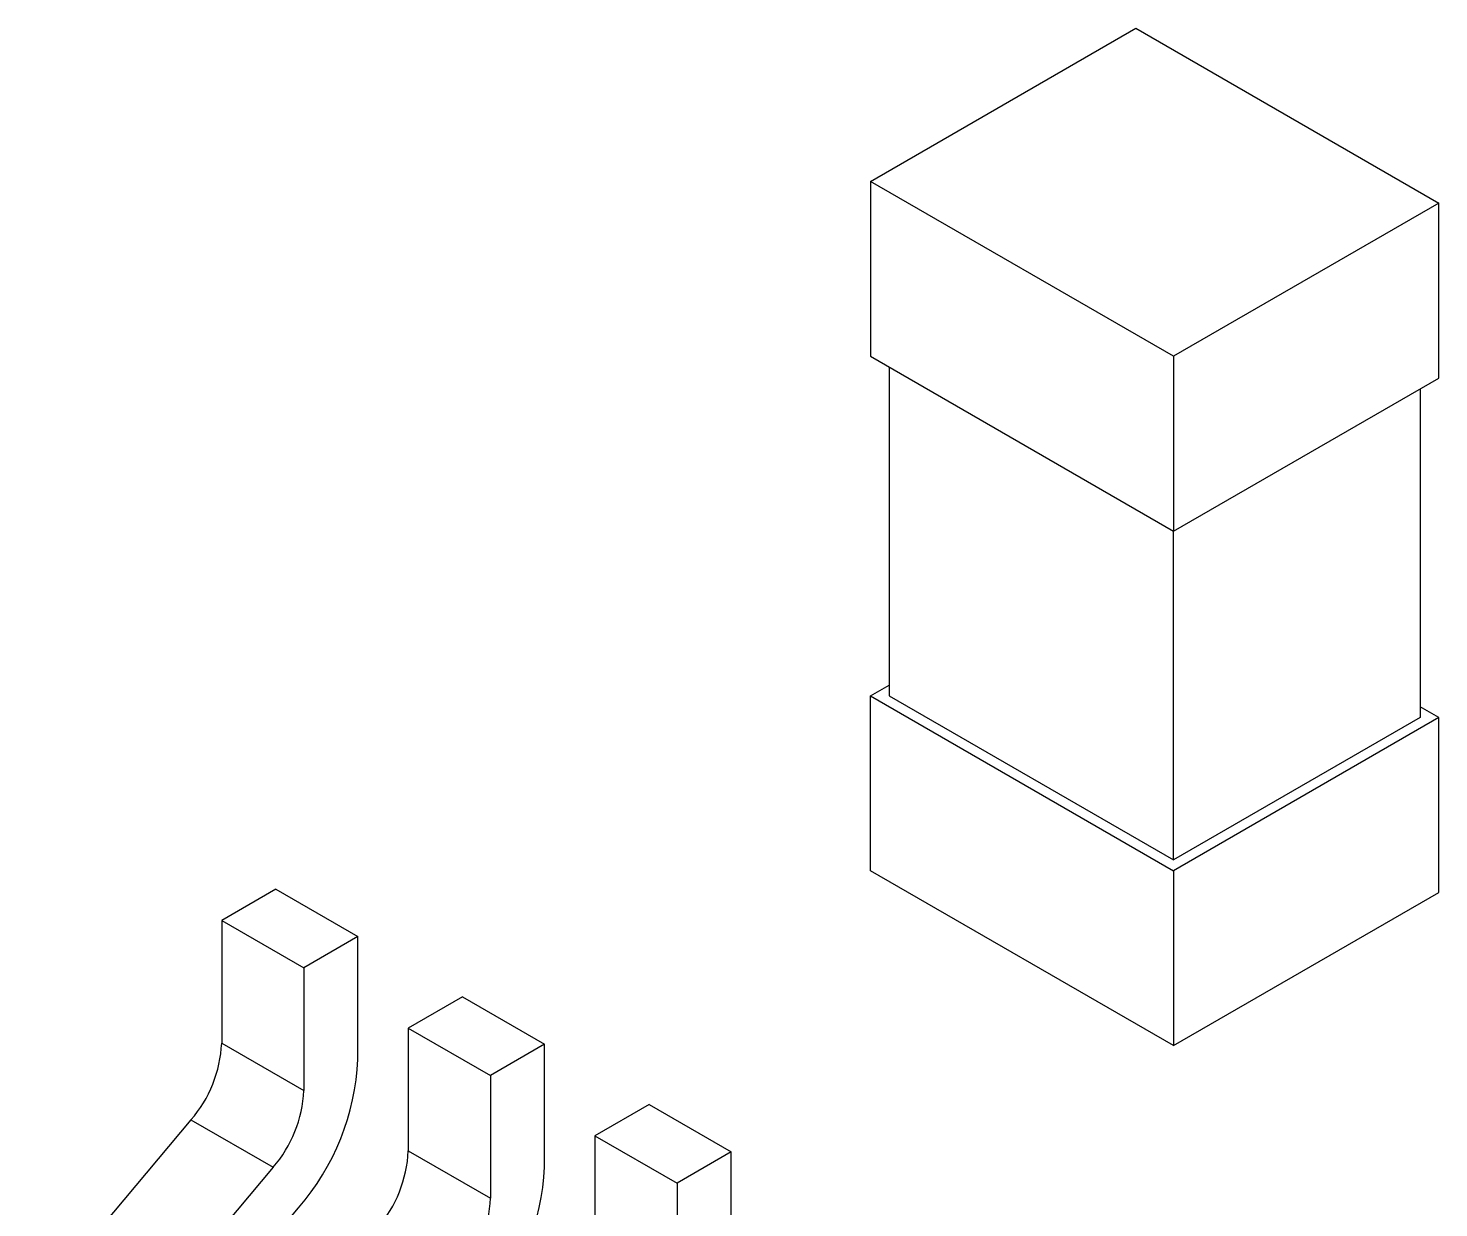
# Model space of a CAD drawing. Header units: millimetres. Extents: x 461 to 1302, y 117 to 711.
# Drawn here: x 989.9 to 995.24, y 320.33 to 324.8 of the extents above; entities that cross this region are included whole.
import ezdxf

# ---------------------------------------------------------------- set-up
doc = ezdxf.new("R2010")
doc.units = ezdxf.units.MM
doc.layers.get('0').update_dxf_attribs({"lineweight": 50})

msp = doc.modelspace()

# ---------------------------------------------------------------- linework, layer by layer
at = {"color": 7, "linetype": 'Continuous', "lineweight": 25}
for p, q in [((993.087, 324.2202), (994.0925, 324.8007)), ((994.0925, 324.8007), (995.2408, 324.1378)), ((994.2353, 323.5573), (993.087, 324.2202)), ((993.087, 324.2202), (993.087, 323.5572)), ((995.2408, 324.1378), (994.2353, 323.5573)), ((995.2408, 323.4747), (995.2408, 324.1378)), ((993.087, 323.5572), (994.2353, 322.8942)), ((993.1577, 323.5164), (993.1577, 322.2703)), ((994.2353, 323.5573), (994.2353, 322.8942)), ((994.2353, 322.8942), (995.2408, 323.4747)), ((995.1701, 323.4339), (995.1701, 322.1878)), ((994.2354, 321.6482), (994.2354, 322.8942)), ((993.087, 322.2703), (993.1577, 322.3111)), ((993.087, 322.2703), (994.2353, 321.6074)), ((993.087, 321.6073), (993.087, 322.2703)), ((993.1577, 322.2703), (994.2354, 321.6482)), ((995.2408, 322.1879), (994.2353, 321.6074)), ((995.1701, 322.1878), (994.2354, 321.6482)), ((995.2408, 322.1879), (995.1701, 322.2287)), ((995.2408, 321.5248), (995.2408, 322.1879)), ((994.2353, 320.9444), (993.087, 321.6073)), ((994.2353, 321.6074), (994.2353, 320.9444)), ((990.8342, 321.5374), (990.6292, 321.419)), ((990.8342, 321.5374), (991.1453, 321.3578)), ((994.2353, 320.9444), (995.2408, 321.5248)), ((990.6292, 321.419), (990.9403, 321.2394)), ((990.6292, 321.419), (990.6292, 320.9534)), ((991.1453, 321.3578), (990.9403, 321.2394)), ((991.1453, 320.8922), (991.1453, 321.3578)), ((990.9403, 321.2394), (990.9403, 320.7738)), ((991.5413, 321.1292), (991.3363, 321.0108)), ((991.5413, 321.1292), (991.8525, 320.9496)), ((991.3363, 321.0108), (991.6474, 320.8312)), ((991.3363, 321.0108), (991.3363, 320.5452)), ((990.6292, 320.9534), (990.9403, 320.7738)), ((991.8525, 320.9496), (991.6474, 320.8312)), ((991.8525, 320.4839), (991.8525, 320.9496)), ((991.6474, 320.8312), (991.6474, 320.3656)), ((992.2484, 320.721), (992.0434, 320.6026)), ((992.2484, 320.721), (992.5596, 320.5414)), ((990.5129, 320.6627), (989.8961, 319.928)), ((990.5129, 320.6627), (990.824, 320.4831)), ((992.0434, 320.6026), (992.3545, 320.423)), ((992.0434, 320.6026), (992.0434, 320.137)), ((991.3363, 320.5452), (991.6474, 320.3656)), ((992.5596, 320.5414), (992.3545, 320.423)), ((992.5596, 320.0757), (992.5596, 320.5414)), ((990.824, 320.4831), (990.2072, 319.7484)), ((992.3545, 320.423), (992.3545, 319.9574)), ((990.3035, 319.5949), (990.9203, 320.3296))]:
    msp.add_line(p, q, dxfattribs=at)
for centre, radius, start in [((990.1514, 320.9759), 0.4783, 319.0892), ((990.2207, 320.9358), 0.9256, 319.0884), ((990.4625, 320.7963), 0.4783, 319.0892), ((990.8585, 320.5677), 0.4783, 319.0892), ((990.9278, 320.5276), 0.9256, 319.0884), ((991.1697, 320.3881), 0.4783, 319.0892)]:
    msp.add_arc(centre, radius, start, 357.295, dxfattribs=at)

doc.saveas('drawing.dxf')
